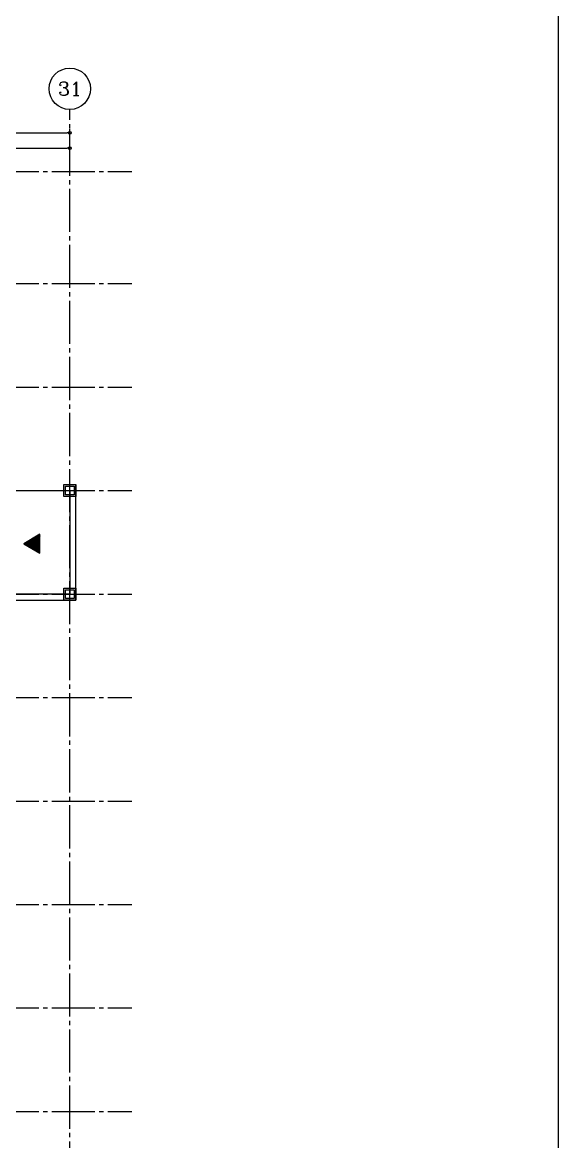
# Model space of a CAD drawing. Header units: millimetres. Extents: x -25195 to 195597, y 6477 to 112111.
# Drawn here: x 26735 to 29844, y 13775 to 20265 of the extents above; entities that cross this region are included whole.
import ezdxf
from ezdxf.enums import TextEntityAlignment as Align

# ---------------------------------------------------------------- set-up
doc = ezdxf.new("R2010")
doc.units = ezdxf.units.MM
doc.header["$LTSCALE"] = 100
doc.linetypes.add('X-N-FAB-L10$0$COL-CEN-LIN', pattern=[3.25, 2.5, -0.25, 0.25, -0.25])
for name, color, linetype in [('0-XREF', 7, 'Continuous'), ('X-N-FAB-L10$0$0-MC', 8, 'Continuous'), ('X-N-FAB-L10$0$0-NC', 8, 'Continuous'), ('X-N-FAB-L10$0$08', 8, 'Continuous'), ('X-N-FAB-L10$0$BLOCK', 8, 'Continuous'), ('X-N-FAB-L10$0$CCL', 8, 'X-N-FAB-L10$0$COL-CEN-LIN'), ('X-N-FAB-L10$0$COL-S', 8, 'Continuous')]:
    doc.layers.add(name, color=color, linetype=linetype)
doc.layers.add('X-N-FAB-L10$0$A-BLOCK', color=8, linetype='Continuous', plot=False)
doc.layers.add('X-N-FAB-L10$0$DIM', color=8, linetype='Continuous', plot=False)
doc.styles.add('X-N-FAB-L10$0$COL-NUM', font='romanc')
doc.styles.add('X-N-FAB-L10$0$DimStyUse', font='romans.shx', dxfattribs={"width": 0.7})
doc.styles.add('X-N-FAB-L10$0$Gen-Text', font='arial.ttf', dxfattribs={"height": 2.5})
doc.dimstyles.new('X-N-FAB-L10$0$cirl', dxfattribs={"dimtxt": 200, "dimasz": 50, "dimexe": 50, "dimexo": 0, "dimgap": 20, "dimtad": 1, "dimdsep": 46, "dimtxsty": 'X-N-FAB-L10$0$DimStyUse', "dimblk": 'X-N-FAB-L10$0$_Origin', "dimcen": 10, "dimdle": 50, "dimclrt": 2, "dimazin": 0, "dimtfac": 1, "dimtix": 1, "dimtmove": 2, "dimatfit": 3, "dimfxl": 10, "dimtolj": 1, "dimarcsym": 0})

# ---------------------------------------------------------------- blocks, each defined once
blk = doc.blocks.new('X-N-FAB-L10$0$_Origin')
at = {"color": 0, "linetype": 'ByBlock', "lineweight": -2}
blk.add_line((0, 0), (-1, 0), dxfattribs=at)
blk.add_circle((0, 0), 0.5, dxfattribs=at)
blk = doc.blocks.new('*D192')
at = {"layer": 'DefPoints', "color": 0, "transparency": 16777216}
for p in [(0, 9025), (-26950, 8935), (0, 8935)]:
    blk.add_point(p, dxfattribs=at)
at = {"layer": 'X-N-FAB-L10$0$DIM', "color": 0, "lineweight": -2, "transparency": 16777216}
for p, q in [((-26950, 8935), (-26950, 9045)), ((-26934, 9025), (-16, 9025)), ((0, 8935), (0, 9045))]:
    blk.add_line(p, q, dxfattribs=at)
at = {"layer": 'X-N-FAB-L10$0$DIM', "color": 0, "lineweight": -2, "transparency": 16777216, "xscale": 16, "yscale": 16, "zscale": 16, "rotation": 180}
blk.add_blockref('X-N-FAB-L10$0$_Origin', (-26950, 9025), dxfattribs=at)
at = {"layer": 'X-N-FAB-L10$0$DIM', "color": 0, "lineweight": -2, "transparency": 16777216, "xscale": 16, "yscale": 16, "zscale": 16}
blk.add_blockref('X-N-FAB-L10$0$_Origin', (0, 9025), dxfattribs=at)
at = {"layer": 'X-N-FAB-L10$0$DIM', "color": 2, "transparency": 16777216, "insert": (-13475, 9075.6), "char_height": 2.5, "attachment_point": 5, "style": 'X-N-FAB-L10$0$Gen-Text'}
blk.add_mtext('\\A1;{\\H24x;26950}', dxfattribs=at)
blk = doc.blocks.new('*D176')
at = {"layer": 'DefPoints', "color": 0, "transparency": 16777216}
for p in [(0, 8935), (-850, 8845), (0, 8845)]:
    blk.add_point(p, dxfattribs=at)
at = {"layer": 'X-N-FAB-L10$0$DIM', "color": 0, "lineweight": -2, "transparency": 16777216}
for p, q in [((-850, 8845), (-850, 8955)), ((-834, 8935), (-16, 8935)), ((0, 8845), (0, 8955))]:
    blk.add_line(p, q, dxfattribs=at)
at = {"layer": 'X-N-FAB-L10$0$DIM', "color": 0, "lineweight": -2, "transparency": 16777216, "xscale": 16, "yscale": 16, "zscale": 16, "rotation": 180}
blk.add_blockref('X-N-FAB-L10$0$_Origin', (-850, 8935), dxfattribs=at)
at = {"layer": 'X-N-FAB-L10$0$DIM', "color": 0, "lineweight": -2, "transparency": 16777216, "xscale": 16, "yscale": 16, "zscale": 16}
blk.add_blockref('X-N-FAB-L10$0$_Origin', (0, 8935), dxfattribs=at)
at = {"layer": 'X-N-FAB-L10$0$DIM', "color": 2, "transparency": 16777216, "insert": (-425, 8985.6), "char_height": 2.5, "attachment_point": 5, "style": 'X-N-FAB-L10$0$Gen-Text'}
blk.add_mtext('\\A1;{\\H24x;850}', dxfattribs=at)
blk = doc.blocks.new('X-N-FAB-L10$0$cn-y')
at = {"layer": 'X-N-FAB-L10$0$0-MC'}
blk.add_circle((-50, 0), 50, dxfattribs=at)
at = {"layer": 'X-N-FAB-L10$0$0-NC', "style": 'X-N-FAB-L10$0$COL-NUM'}
blk.add_attdef('GRID-Y', text='', height=50, dxfattribs=at).set_placement((-50, 0), align=Align.MIDDLE_CENTER)
blk = doc.blocks.new('X-N-FAB-L10$0$A$C5b9bb6f0')
at = {"layer": 'X-N-FAB-L10$0$08'}
for p, q in [((29714.1, 8079), (29714.1, 8749)), ((29469.1, 8439.2), (29506, 8402.2)), ((29474.6, 8442.5), (29506, 8411.1)), ((29480.2, 8445.7), (29506, 8419.9)), ((29485.7, 8449), (29506, 8428.7)), ((29491.3, 8452.3), (29506, 8437.6)), ((29496.9, 8455.6), (29506, 8446.4)), ((29502.4, 8458.9), (29506, 8455.2)), ((29413.4, 8406.4), (29417.6, 8402.2)), ((29419, 8409.7), (29438.8, 8389.9)), ((29424.6, 8413), (29460.1, 8377.5)), ((29430.1, 8416.3), (29481.3, 8365.1)), ((29435.7, 8419.5), (29502.5, 8352.7)), ((29441.2, 8422.8), (29506, 8358)), ((29446.8, 8426.1), (29506, 8366.9)), ((29452.4, 8429.4), (29506, 8375.7)), ((29457.9, 8432.6), (29506, 8384.5)), ((29463.5, 8435.9), (29506, 8393.4)), ((28889.1, 8079), (29714.1, 8079))]:
    blk.add_line(p, q, dxfattribs=at)
at = {"layer": 'X-N-FAB-L10$0$08', "extrusion": (0, 0, -1)}
for p, q in [((29506, 8461), (29411.9, 8405.6)), ((29506, 8350.7), (29506, 8461)), ((29411.9, 8405.6), (29506, 8350.7))]:
    blk.add_line(p, q, dxfattribs=at)
at = {"layer": 'X-N-FAB-L10$0$08'}
for points in [[(28829.1, 8714), (29679.1, 8714), (29679.1, 8114), (28829.1, 8114)], [(29714.1, 8679), (29644.1, 8679), (29644.1, 8749), (29714.1, 8749)], [(29654.1, 8739), (29704.1, 8739), (29704.1, 8689), (29654.1, 8689)], [(29714.1, 8079), (29644.1, 8079), (29644.1, 8149), (29714.1, 8149)], [(29654.1, 8139), (29704.1, 8139), (29704.1, 8089), (29654.1, 8089)]]:
    blk.add_lwpolyline(points, close=True, dxfattribs=at)
blk = doc.blocks.new('X-N-FAB-L10$0$A$C467ba2ca')
at = {"layer": 'X-N-FAB-L10$0$CCL'}
for p, q in [((0, 0), (0, 9160)), ((-27730, 8800), (360, 8800)), ((-27730, 8150), (360, 8150)), ((-27730, 7550), (360, 7550)), ((-27730, 6950), (360, 6950)), ((-27730, 6350), (360, 6350)), ((-27730, 5750), (360, 5750)), ((-27730, 5150), (360, 5150)), ((-27730, 4550), (360, 4550)), ((-27730, 3950), (360, 3950)), ((-27730, 3350), (360, 3350))]:
    blk.add_line(p, q, dxfattribs=at)
at = {"layer": 'X-N-FAB-L10$0$COL-S'}
for points in [[(-35, 6985), (35, 6985), (35, 6915), (-35, 6915)], [(-25, 6975), (25, 6975), (25, 6925), (-25, 6925)], [(-35, 6385), (35, 6385), (35, 6315), (-35, 6315)], [(-25, 6375), (25, 6375), (25, 6325), (-25, 6325)]]:
    blk.add_lwpolyline(points, close=True, dxfattribs=at)
at = {"layer": 'X-N-FAB-L10$0$A-BLOCK'}
ref = blk.add_blockref('X-N-FAB-L10$0$cn-y', (120, 9280), dxfattribs=dict(at, xscale=2.399999999999997, yscale=2.399999999999997, zscale=2.399999999999997))
ref.add_attrib('GRID-Y', '31', dxfattribs={"layer": 'X-N-FAB-L10$0$0-NC', "height": 80, "style": 'X-N-FAB-L10$0$COL-NUM'}).set_placement((0, 9280), align=Align.MIDDLE_CENTER)
at = {"layer": 'X-N-FAB-L10$0$DIM'}
for base, p1, p2, picture, middle in [((0, 9025), (-26950, 8935), (0, 8935), '*D192', (-13475, 9075.634)), ((0, 8935), (-850, 8845), (0, 8845), '*D176', (-425, 8985.634))]:
    dim = blk.add_linear_dim(base=base, p1=p1, p2=p2, text='{\\H24x;<>}', dimstyle='X-N-FAB-L10$0$cirl', override={"dimtxt": 60, "dimasz": 16, "dimexe": 20, "dimgap": 20, "dimtxsty": 'X-N-FAB-L10$0$Gen-Text'}, dxfattribs=at)
    dim.commit()
    dim.dimension.update_dxf_attribs({"geometry": picture, "text_midpoint": middle})
blk = doc.blocks.new('X-N-FAB-L10')
at = {"layer": 'DefPoints'}
blk.add_lwpolyline([(-5156.5, 24477.2), (-5156.5, 6477.2), (29843.5, 6477.2), (29843.5, 24477.2)], close=True, dxfattribs=at)
at = {"layer": 'X-N-FAB-L10$0$COL-S'}
for points in [[(26975, 17585), (27045, 17585), (27045, 17515), (26975, 17515)], [(26985, 17575), (27035, 17575), (27035, 17525), (26985, 17525)]]:
    blk.add_lwpolyline(points, close=True, dxfattribs=at)
blk.add_blockref('X-N-FAB-L10$0$A$C5b9bb6f0', (-2669.1, 8836))
at = {"layer": 'X-N-FAB-L10$0$BLOCK'}
blk.add_blockref('X-N-FAB-L10$0$A$C467ba2ca', (27010, 10600), dxfattribs=at)

msp = doc.modelspace()

# ---------------------------------------------------------------- block references
at = {"layer": '0-XREF'}
msp.add_blockref('X-N-FAB-L10', (0, 0), dxfattribs=at)

doc.saveas('drawing.dxf')
